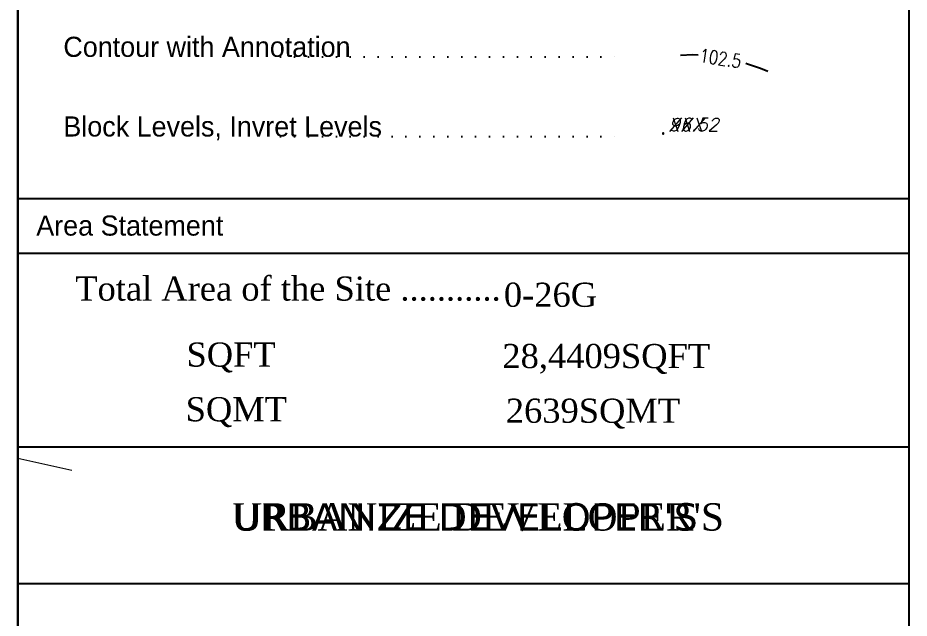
# Model space of a CAD drawing. Extents: x 1878645 to 3043969, y -1160829 to -603973.
# Drawn here: x 2000576 to 2033095, y -964894 to -942982 of the extents above; entities that cross this region are included whole.
import ezdxf
from ezdxf.enums import TextEntityAlignment as Align

# ---------------------------------------------------------------- set-up
doc = ezdxf.new("R2010")
doc.units = 0
doc.header["$LTSCALE"] = 100
doc.linetypes.add('DOT', pattern=[6.35, 0, -6.35])
for name, color, linetype in [('BOR', 100, 'Continuous'), ('cvd-cant', 7, 'Continuous'), ('IDX_CONTOURS', 25, 'Continuous'), ('Site', 251, 'Continuous'), ('SPOTEL', 203, 'Continuous'), ('TEMPLE', 6, 'Continuous'), ('TITLE', 7, 'Continuous')]:
    doc.layers.add(name, color=color, linetype=linetype)
doc.styles.add('MtXpl_Times_New_Roma', font='times.ttf')
doc.styles.add('RC', font='simplex.shx', dxfattribs={"height": 4})
doc.styles.add('rs', font='romans.shx')
doc.styles.get("Standard").update_dxf_attribs({"font": 'verdana.ttf'})
doc.styles.add('STY', font='stylu.ttf')
doc.styles.add('TR', font='times.ttf', dxfattribs={"height": 2.4})

msp = doc.modelspace()

# ---------------------------------------------------------------- linework, layer by layer
at = {"const_width": 28.19414, "elevation": 30236.65349}
msp.add_lwpolyline([(2024103.27053, -947206.64648, 1), (2024131.46467, -947206.64648, 1)], format="xyb", close=True, dxfattribs=at)
msp.add_lwpolyline([(2024103.27053, -947206.64648, 1), (2024131.46467, -947206.64648, 1)], format="xyb", close=True, dxfattribs=at)
at = {"layer": 'BOR'}
for p, q in [((2000576.0323, -874404.68967), (2000576.0323, -986804.68967)), ((2000576.0323, -874404.68967), (2000576.0323, -986804.68967)), ((2033095.20164, -986804.68967), (2033095.20164, -874440.01047)), ((2033095.20164, -986804.68967), (2033095.20164, -874440.01047))]:
    msp.add_line(p, q, dxfattribs=at)
at = {"layer": 'BOR', "lineweight": 25}
for p, q in [((2000576.0323, -949571.6145), (2033095.20164, -949571.6145)), ((2000576.0323, -949571.6145), (2033095.20164, -949571.6145)), ((2000576.0323, -963630.28549), (2033095.20164, -963630.28549)), ((2000576.0323, -963630.28549), (2033095.20164, -963630.28549))]:
    msp.add_line(p, q, dxfattribs=at)
at = {"layer": 'IDX_CONTOURS'}
for p, q in [((2025198.05365, -944333.57159), (2024755.87137, -944354.11009)), ((2025198.05365, -944333.57159), (2024755.87137, -944354.11009)), ((2025393.35406, -944341.58277), (2025198.05365, -944333.57159)), ((2025393.35406, -944341.58277), (2025198.05365, -944333.57159)), ((2027194.66846, -944672.24615), (2027134.83207, -944655.27706)), ((2027194.66846, -944672.24615), (2027134.83207, -944655.27706)), ((2027665.89916, -944833.13311), (2027194.66846, -944672.24615)), ((2027665.89916, -944833.13311), (2027194.66846, -944672.24615)), ((2027936.94362, -944939.95312), (2027665.89916, -944833.13311)), ((2027936.94362, -944939.95312), (2027665.89916, -944833.13311))]:
    msp.add_line(p, q, dxfattribs=at)
at = {"layer": 'Site', "lineweight": 5}
msp.add_line((2002545.66859, -959508.76706), (2000576.0323, -959070.9321), dxfattribs=at)
at = {"layer": 'SPOTEL'}
for start, end in [(0, 180), (0, 180), (180, 0), (180, 0)]:
    msp.add_arc((2024117.3676, -947206.64648, 30236.65349), 14.09707, start, end, dxfattribs=at)
at = {"layer": 'TEMPLE'}
msp.add_line((2000576.0323, -986804.68967), (2000576.0323, -874404.68967), dxfattribs=at)
msp.add_line((2000576.0323, -986804.68967), (2000576.0323, -874404.68967), dxfattribs=at)
at = {"layer": 'TITLE', "linetype": 'DOT', "ltscale": 0.8}
for p, q in [((2010164.18715, -944407.82058), (2022749.24504, -944407.82058)), ((2010164.18715, -944407.82058), (2022749.24504, -944407.82058)), ((2010164.18715, -947314.57391), (2022749.24504, -947314.57391)), ((2010164.18715, -947314.57391), (2022749.24504, -947314.57391))]:
    msp.add_line(p, q, dxfattribs=at)
at = {"layer": 'TITLE', "lineweight": 25, "ltscale": 0.03}
for p, q in [((2000576.0323, -951572.65203), (2033095.20164, -951572.65203)), ((2000576.0323, -951572.65203), (2033095.20164, -951572.65203)), ((2000576.0323, -958643.2291), (2033095.20164, -958643.2291)), ((2000576.0323, -958643.2291), (2033095.20164, -958643.2291))]:
    msp.add_line(p, q, dxfattribs=at)

# ---------------------------------------------------------------- texts
at = {"color": 3, "style": 'MtXpl_Times_New_Roma'}
msp.add_text("URBANIZE DEVELOPER'S", height=1000, dxfattribs=at).set_placement((2008402.89797, -961696.96543))
at = {"color": 3}
msp.add_text("URBANIZE DEVELOPER'S ", height=1000, dxfattribs=at).set_placement((2008402.89797, -961696.96543))
at = {"style": 'rs', "oblique": 15}
msp.add_attdef('XXX', (2024289.19688, -947134.26225, 30236.65349), 'xxx', height=501.229233, dxfattribs=at)
msp.add_attdef('XXX', (2024289.19688, -947134.26225, 30236.65349), 'xxx', height=501.229233, dxfattribs=at)
at = {"layer": 'cvd-cant', "linetype": 'ByBlock', "style": 'RC', "width": 0.8}
msp.add_text('102.5', height=493.357802, rotation=351.10286811, dxfattribs=at).set_placement((2025460.70915, -944344.34566), align=Align.MIDDLE_LEFT)
msp.add_text('102.5', height=493.357802, rotation=351.10286811, dxfattribs=at).set_placement((2025460.70915, -944344.34566), align=Align.MIDDLE_LEFT)
at = {"layer": 'SPOTEL', "style": 'rs', "oblique": 15}
msp.add_text('96.52', height=469.902406, dxfattribs=at).set_placement((2024332.1542, -947116.16619, 30236.65349))
msp.add_text('96.52', height=469.902406, dxfattribs=at).set_placement((2024332.1542, -947116.16619, 30236.65349))
at = {"layer": 'TITLE', "color": 210}
for s, height, style, p in [('Contour with Annotation', 734.2225095, 'STY', (2002237.19288, -944407.82058)), ('Contour with Annotation', 734.2225095, 'STY', (2002237.19288, -944407.82058)), ('Block Levels, Invret Levels', 734.2225095, 'STY', (2002237.19288, -947314.57391)), ('Block Levels, Invret Levels', 734.2225095, 'STY', (2002237.19288, -947314.57391)), ('Total Area of the Site ........... ', 881.0670114, 'TR', (2002671.2139, -953304.10965)), ('Total Area of the Site ........... ', 881.0670114, 'TR', (2002671.2139, -953304.10965)), ('SQFT', 881.067011, 'TR', (2006729.44908, -955712.47453)), ('SQFT', 881.067011, 'TR', (2006729.44908, -955712.47453)), ('SQMT', 881.067011, 'TR', (2006698.55258, -957707.93845)), ('SQMT', 881.067011, 'TR', (2006698.55258, -957707.93845))]:
    msp.add_text(s, height=height, dxfattribs=dict(at, style=style)).set_placement(p)
at = {"layer": 'TITLE', "lineweight": 25, "ltscale": 0.03, "style": 'STY'}
msp.add_text('Area Statement', height=734.2225095, dxfattribs=at).set_placement((2001249.33715, -950931.56162))
msp.add_text('Area Statement', height=734.2225095, dxfattribs=at).set_placement((2001249.33715, -950931.56162))
at = {"layer": 'TITLE', "color": 210, "style": 'TR'}
for s, height, p in [('0-26G', 881.067011, (2021709.43296, -953529.69843)), ('0-26G', 881.067011, (2021709.43296, -953529.69843)), ('28,4409SQFT', 881.0670114, (2025832.98624, -955766.35174)), ('28,4409SQFT', 881.0670114, (2025832.98624, -955766.35174)), ('2639SQMT', 881.067011, (2024738.54508, -957761.82744)), ('2639SQMT', 881.067011, (2024738.54508, -957761.82744))]:
    msp.add_text(s, height=height, dxfattribs=at).set_placement(p, align=Align.RIGHT)

doc.saveas('drawing.dxf')
